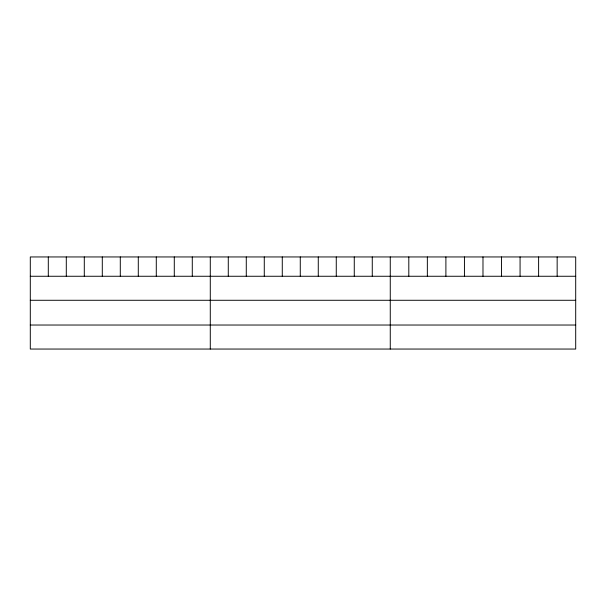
<?xml version="1.0" encoding="UTF-8"?>
<svg xmlns="http://www.w3.org/2000/svg" width="606" height="606" viewBox="0 0 606 606"><rect width="100%" height="100%" fill="white"/><g stroke="black" fill="none" stroke-linecap="round" stroke-linejoin="round"><path stroke-width="0.91" d="M575.7 276.26L575.7 349.048L30.3 349.048L30.3 256.952L575.7 256.952L575.7 276.26L30.3 276.26M30.3 300.281L575.7 300.281M30.3 325.028L575.7 325.028M557.156 256.952L557.156 276.26M538.613 256.952L538.613 276.26M520.069 256.952L520.069 276.26M501.526 256.952L501.526 276.26M482.982 256.952L482.982 276.26M464.438 256.952L464.438 276.26M445.895 256.952L445.895 276.26M427.351 256.952L427.351 276.26M408.808 256.952L408.808 276.26M390.264 256.952L390.264 349.048M372.266 256.952L372.266 276.26M354.268 256.952L354.268 276.26M336.269 256.952L336.269 276.26M318.271 256.952L318.271 276.26M300.273 256.952L300.273 276.26M282.275 256.952L282.275 276.26M264.277 256.952L264.277 276.26M246.278 256.952L246.278 276.26M228.28 256.952L228.28 276.26M210.282 256.952L210.282 349.048M192.284 256.952L192.284 276.26M174.286 256.952L174.286 276.26M156.287 256.952L156.287 276.26M138.289 256.952L138.289 276.26M120.291 256.952L120.291 276.26M102.293 256.952L102.293 276.26M84.295 256.952L84.295 276.26M66.296 256.952L66.296 276.26M48.298 256.952L48.298 276.26"/></g></svg>
